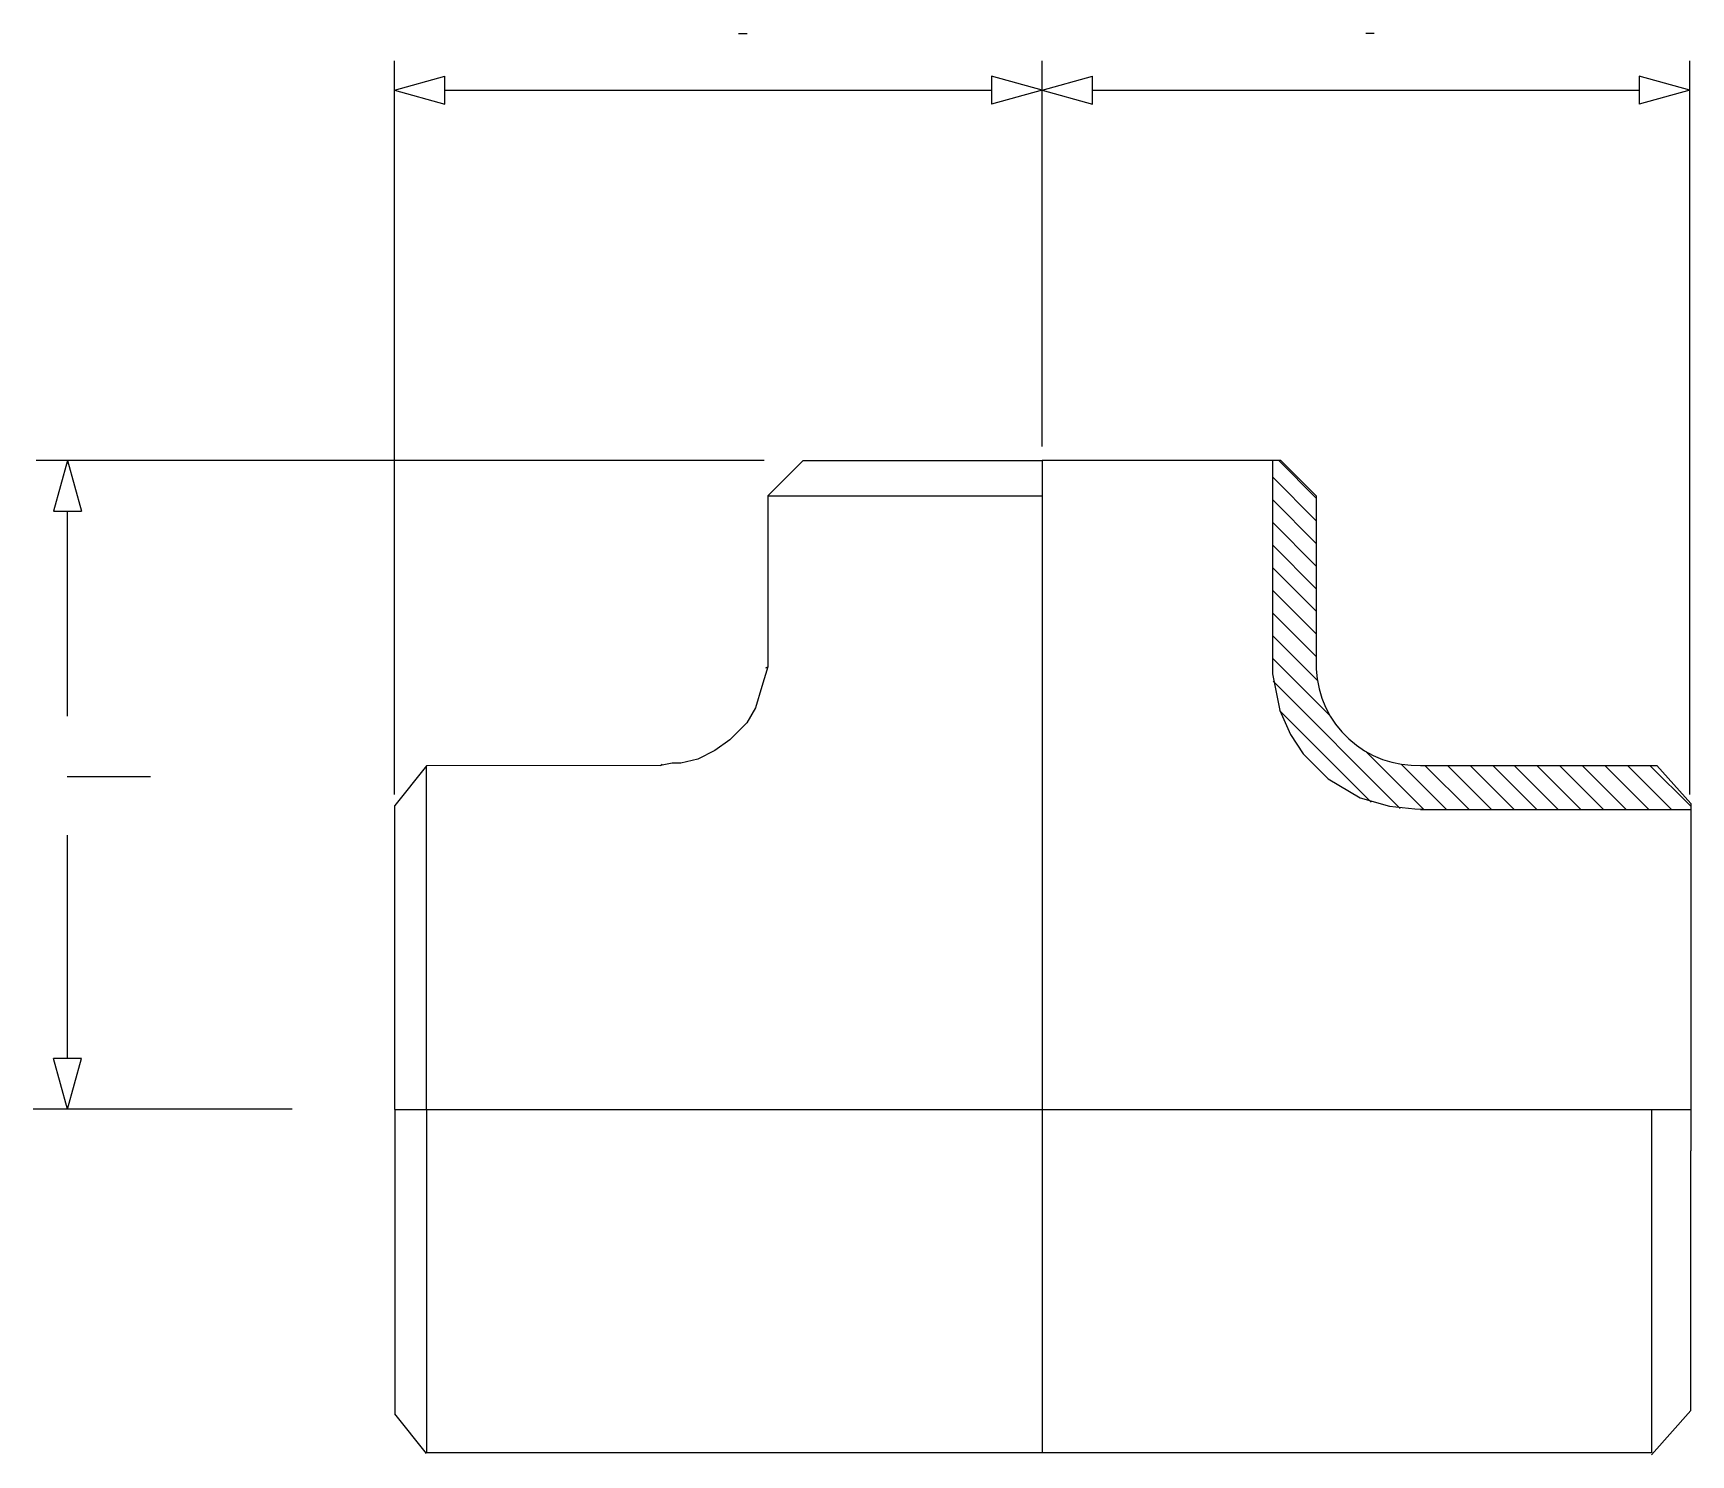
# Model space of a CAD drawing. Extents: x 462 to 1239, y 281 to 947.
import ezdxf

# ---------------------------------------------------------------- set-up
doc = ezdxf.new("R2010")
doc.units = 0
doc.header["$MEASUREMENT"] = 0
doc.layers.add('1', color=7, linetype='CONTINUOUS')

msp = doc.modelspace()

# ---------------------------------------------------------------- linework, layer by layer
at = {"layer": '1', "color": 5, "linetype": 'Continuous'}
for p, q in [((793.08, 946.9), (797.08, 946.9)), ((1087.08, 947.1), (1091.08, 947.1)), ((478.34, 598.76), (517.34, 598.76))]:
    msp.add_line(p, q, dxfattribs=at)
at = {"layer": '1', "color": 3, "linetype": 'Continuous'}
for p, q in [((631.73, 590.39), (631.73, 934.17)), ((935.33, 753.45), (935.33, 934.17)), ((1238.92, 590.39), (1238.92, 934.17)), ((631.73, 920.42), (655.44, 926.98)), ((655.44, 913.87), (655.44, 926.98)), ((935.33, 920.42), (911.61, 926.98)), ((911.61, 926.98), (911.61, 913.87)), ((935.33, 920.42), (959.04, 926.98)), ((959.04, 913.87), (959.04, 926.98)), ((1238.92, 920.42), (1215.21, 926.98)), ((1215.21, 926.98), (1215.21, 913.87)), ((631.73, 920.42), (655.44, 913.87)), ((655.44, 920.42), (911.61, 920.42)), ((935.33, 920.42), (911.61, 913.87)), ((935.33, 920.42), (959.04, 913.87)), ((959.04, 920.42), (1215.21, 920.42)), ((1238.92, 920.42), (1215.21, 913.87)), ((805.04, 746.84), (463.79, 746.84)), ((478.42, 746.84), (471.87, 723.12)), ((478.42, 746.84), (484.98, 723.12)), ((471.87, 723.12), (484.98, 723.12)), ((478.42, 627.05), (478.42, 723.12)), ((478.42, 466.69), (478.42, 571.32)), ((478.42, 442.98), (471.87, 466.69)), ((484.98, 466.69), (471.87, 466.69)), ((478.42, 442.98), (484.98, 466.69)), ((583.85, 442.98), (462.38, 442.98))]:
    msp.add_line(p, q, dxfattribs=at)
at = {"layer": '1', "color": 7, "linetype": 'Continuous'}
for p, q in [((806.79, 730.26), (823.38, 746.84)), ((823.38, 746.84), (935.33, 746.84)), ((1047.28, 746.84), (935.33, 746.84)), ((935.33, 746.84), (935.33, 442.75)), ((1043.28, 746.84), (1043.32, 646.98)), ((1063.87, 730.26), (1047.28, 746.84)), ((806.79, 730.26), (935.33, 730.26)), ((806.79, 730.26), (806.79, 650.27)), ((1063.87, 730.26), (1063.87, 649.13)), ((1063.89, 653.76), (1063.87, 649.13)), ((806.79, 650.27), (804, 641)), ((805.87, 649.69), (806.79, 650.27)), ((1043.32, 646.98), (1046.84, 629.82)), ((1063.87, 649.13), (1064.3, 644.52)), ((804, 641), (801, 631)), ((1064.3, 644.52), (1065.18, 639.97)), ((1065.18, 639.97), (1066.5, 635.54)), ((801, 631), (797, 624)), ((1046.84, 629.82), (1051.72, 618.52)), ((1066.5, 635.54), (1068.24, 631.25)), ((1068.24, 631.25), (1070.4, 627.15)), ((797, 624), (789, 616)), ((1070.4, 627.15), (1072.96, 623.29)), ((1072.96, 623.29), (1075.87, 619.69)), ((789, 616), (782, 611)), ((1051.72, 618.52), (1057.72, 609.46)), ((1075.87, 619.69), (1079.13, 616.4)), ((1079.13, 616.4), (1082.69, 613.45)), ((774, 607), (766, 605)), ((782, 611), (774, 607)), ((1057.72, 609.46), (1069.43, 597.75)), ((1082.69, 613.45), (1086.53, 610.85)), ((1086.53, 610.85), (1090.6, 608.65)), ((1090.6, 608.65), (1094.87, 606.85)), ((1094.87, 606.85), (1099.29, 605.48)), ((646.71, 603.81), (632, 585.25)), ((756.39, 604.04), (646.71, 603.81)), ((646.71, 442.75), (646.71, 603.81)), ((762, 605), (756.39, 604.04)), ((756.39, 604.04), (757.31, 604.55)), ((766, 605), (762, 605)), ((1099.29, 605.48), (1103.83, 604.55)), ((1103.83, 604.55), (1108.43, 604.08)), ((1108.43, 604.08), (1113.06, 604.05)), ((1112.76, 604.04), (1223.58, 604.04)), ((1223.58, 604.04), (1239.38, 586.2)), ((1069.43, 597.75), (1084.5, 588.83)), ((632, 442.75), (632, 585.25)), ((1084.5, 588.83), (1098.16, 584.93)), ((1098.16, 584.93), (1110.02, 583.67)), ((1110.02, 583.67), (1117.97, 583.4)), ((1112.76, 583.39), (1239.22, 583.39)), ((1239.38, 586.2), (1239.38, 423.49)), ((632, 442.75), (632, 300.26)), ((646.71, 442.75), (646.71, 281.91)), ((935.33, 442.75), (1239.46, 442.75)), ((1221, 442.75), (1221, 281.91)), ((1239.38, 301.76), (1239.38, 423.49)), ((646.71, 281.69), (632, 300.26)), ((1221, 281), (1239.38, 301.76)), ((1221, 281.91), (646.71, 281.91))]:
    msp.add_line(p, q, dxfattribs=at)
at = {"layer": '1', "color": 4, "linetype": 'Continuous'}
for p, q in [((1063.87, 729.25), (1046.28, 746.84)), ((1063.87, 718.65), (1043.28, 739.23)), ((1063.87, 708.04), (1043.29, 728.62)), ((1063.87, 697.43), (1043.29, 718.01)), ((1063.87, 686.83), (1043.3, 707.4)), ((1063.87, 676.22), (1043.3, 696.79)), ((1063.87, 665.61), (1043.31, 686.18)), ((1063.87, 655.01), (1043.31, 675.57)), ((1064.39, 643.88), (1043.31, 664.96)), ((1070.25, 627.41), (1043.32, 654.34)), ((1103.24, 583.82), (1043.64, 643.42)), ((1089.62, 586.83), (1046.65, 629.8)), ((1114.27, 583.39), (1087.23, 610.44)), ((1124.88, 583.39), (1103.69, 604.58)), ((1135.48, 583.39), (1114.84, 604.04)), ((1146.09, 583.39), (1125.45, 604.04)), ((1156.7, 583.39), (1136.05, 604.04)), ((1167.3, 583.39), (1146.66, 604.04)), ((1177.3, 583.39), (1156.66, 604.04)), ((1187.91, 583.39), (1167.26, 604.04)), ((1198.52, 583.39), (1177.87, 604.04)), ((1209.12, 583.39), (1188.48, 604.04)), ((1219.73, 583.39), (1199.08, 604.04)), ((1230.34, 583.39), (1209.69, 604.04)), ((1239.38, 584.96), (1220.3, 604.04)), ((632, 442.75), (935.33, 442.75)), ((935.33, 442.75), (935.33, 281.91))]:
    msp.add_line(p, q, dxfattribs=at)

doc.saveas('drawing.dxf')
